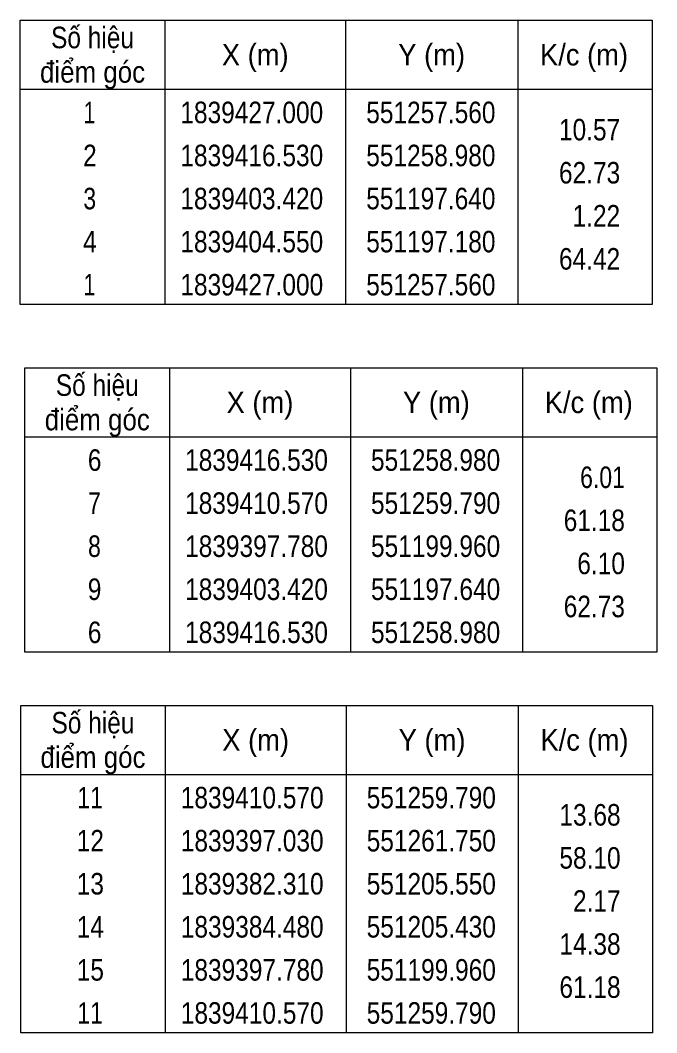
# Model space of a CAD drawing. Header units: metres. Extents: x 549732 to 551508, y 1839332 to 1839940.
# Drawn here: x 551434.3 to 551508.3, y 1839332.2 to 1839449.7 of the extents above; entities that cross this region are included whole.
import ezdxf
from ezdxf.enums import TextEntityAlignment as Align

# ---------------------------------------------------------------- set-up
doc = ezdxf.new("R2010")
doc.units = ezdxf.units.M
doc.header["$LTSCALE"] = 0.75
doc.layers.add('63', color=7, linetype='Continuous', lineweight=13)

msp = doc.modelspace()

# ---------------------------------------------------------------- linework, layer by layer
at = {"layer": '63'}
for p, q in [((551451.11, 1839449.73), (551451.11, 1839416.73)), ((551472.11, 1839449.73), (551472.11, 1839416.73)), ((551492.11, 1839449.73), (551492.11, 1839416.73)), ((551434.31, 1839441.73), (551507.71, 1839441.73)), ((551451.66, 1839409.37), (551451.66, 1839376.37)), ((551472.66, 1839409.37), (551472.66, 1839376.37)), ((551492.66, 1839409.37), (551492.66, 1839376.37)), ((551434.86, 1839401.37), (551508.26, 1839401.37)), ((551451.16, 1839370.18), (551451.16, 1839332.18)), ((551472.16, 1839370.18), (551472.16, 1839332.18)), ((551492.16, 1839370.18), (551492.16, 1839332.18)), ((551434.36, 1839362.18), (551507.76, 1839362.18))]:
    msp.add_line(p, q, dxfattribs=at)
for points in [[(551434.31, 1839449.73), (551507.71, 1839449.73), (551507.71, 1839416.73), (551434.31, 1839416.73)], [(551434.86, 1839409.37), (551508.26, 1839409.37), (551508.26, 1839376.37), (551434.86, 1839376.37)], [(551434.36, 1839370.18), (551507.76, 1839370.18), (551507.76, 1839332.18), (551434.36, 1839332.18)]]:
    msp.add_lwpolyline(points, close=True, dxfattribs=at)

# ---------------------------------------------------------------- texts
for s, width, p in [('Số hiệu', 0.85, (551442.71, 1839446.48)), ('X (m)', 0.95, (551461.61, 1839444.48)), ('Y (m)', 0.95, (551482.105, 1839444.48)), ('K/c (m)', 0.95, (551499.81, 1839444.48)), ('điểm góc', 0.9, (551442.71, 1839442.48)), (' 1', 0.75, (551442.005, 1839437.78)), ('1839427.000', 0.85, (551461.21, 1839437.78)), ('551257.560', 0.85, (551482.015, 1839437.78)), (' 2', 0.85, (551442.01, 1839432.78)), ('1839416.530', 0.85, (551461.21, 1839432.78)), ('551258.980', 0.85, (551482.015, 1839432.78)), (' 3', 0.8, (551442.01, 1839427.78)), ('1839403.420', 0.85, (551461.21, 1839427.78)), ('551197.640', 0.85, (551482.015, 1839427.78)), (' 4', 0.85, (551442.005, 1839422.78)), ('1839404.550', 0.85, (551461.21, 1839422.78)), ('551197.180', 0.85, (551482.015, 1839422.78)), (' 1', 0.75, (551442.005, 1839417.78)), ('1839427.000', 0.85, (551461.21, 1839417.78)), ('551257.560', 0.85, (551482.015, 1839417.78)), ('Số hiệu', 0.85, (551443.26, 1839406.12)), ('X (m)', 0.95, (551462.16, 1839404.12)), ('Y (m)', 0.95, (551482.655, 1839404.12)), ('K/c (m)', 0.95, (551500.36, 1839404.12)), ('điểm góc', 0.9, (551443.26, 1839402.12)), (' 6', 0.85, (551442.56, 1839397.42)), ('1839416.530', 0.85, (551461.76, 1839397.42)), ('551258.980', 0.85, (551482.565, 1839397.42)), (' 7', 0.8, (551442.56, 1839392.42)), ('1839410.570', 0.85, (551461.76, 1839392.42)), ('551259.790', 0.85, (551482.565, 1839392.42)), (' 8', 0.8, (551442.56, 1839387.42)), ('1839397.780', 0.85, (551461.76, 1839387.42)), ('551199.960', 0.85, (551482.565, 1839387.42)), (' 9', 0.85, (551442.555, 1839382.42)), ('1839403.420', 0.85, (551461.76, 1839382.42)), ('551197.640', 0.85, (551482.565, 1839382.42)), (' 6', 0.85, (551442.56, 1839377.42)), ('1839416.530', 0.85, (551461.76, 1839377.42)), ('551258.980', 0.85, (551482.565, 1839377.42)), ('Số hiệu', 0.85, (551442.76, 1839366.93)), ('X (m)', 0.95, (551461.66, 1839364.93)), ('Y (m)', 0.95, (551482.155, 1839364.93)), ('K/c (m)', 0.95, (551499.86, 1839364.93)), ('điểm góc', 0.9, (551442.76, 1839362.93)), (' 11', 0.8, (551442.055, 1839358.23)), ('1839410.570', 0.85, (551461.26, 1839358.23)), ('551259.790', 0.85, (551482.065, 1839358.23)), (' 12', 0.85, (551442.06, 1839353.23)), ('1839397.030', 0.85, (551461.26, 1839353.23)), ('551261.750', 0.85, (551482.065, 1839353.23)), (' 13', 0.85, (551442.06, 1839348.23)), ('1839382.310', 0.85, (551461.26, 1839348.23)), ('551205.550', 0.85, (551482.065, 1839348.23)), (' 14', 0.85, (551442.055, 1839343.23)), ('1839384.480', 0.85, (551461.26, 1839343.23)), ('551205.430', 0.85, (551482.065, 1839343.23)), (' 15', 0.85, (551442.06, 1839338.23)), ('1839397.780', 0.85, (551461.26, 1839338.23)), ('551199.960', 0.85, (551482.065, 1839338.23)), (' 11', 0.8, (551442.055, 1839333.23)), ('1839410.570', 0.85, (551461.26, 1839333.23)), ('551259.790', 0.85, (551482.065, 1839333.23))]:
    msp.add_text(s, height=2.5, dxfattribs=dict(at, width=width)).set_placement(p, align=Align.CENTER)
for s, width, p in [('10.57', 0.85, (551504.01, 1839435.78)), ('62.73', 0.85, (551504.01, 1839430.78)), ('1.22', 0.85, (551504.01, 1839425.78)), ('64.42', 0.85, (551504.01, 1839420.78)), ('6.01', 0.8, (551504.56, 1839395.42)), ('61.18', 0.85, (551504.56, 1839390.42)), ('6.10', 0.85, (551504.56, 1839385.42)), ('62.73', 0.85, (551504.56, 1839380.42)), ('13.68', 0.85, (551504.06, 1839356.23)), ('58.10', 0.85, (551504.06, 1839351.23)), ('2.17', 0.85, (551504.06, 1839346.23)), ('14.38', 0.85, (551504.06, 1839341.23)), ('61.18', 0.85, (551504.06, 1839336.23))]:
    msp.add_text(s, height=2.5, dxfattribs=dict(at, width=width)).set_placement(p, align=Align.RIGHT)

doc.saveas('drawing.dxf')
